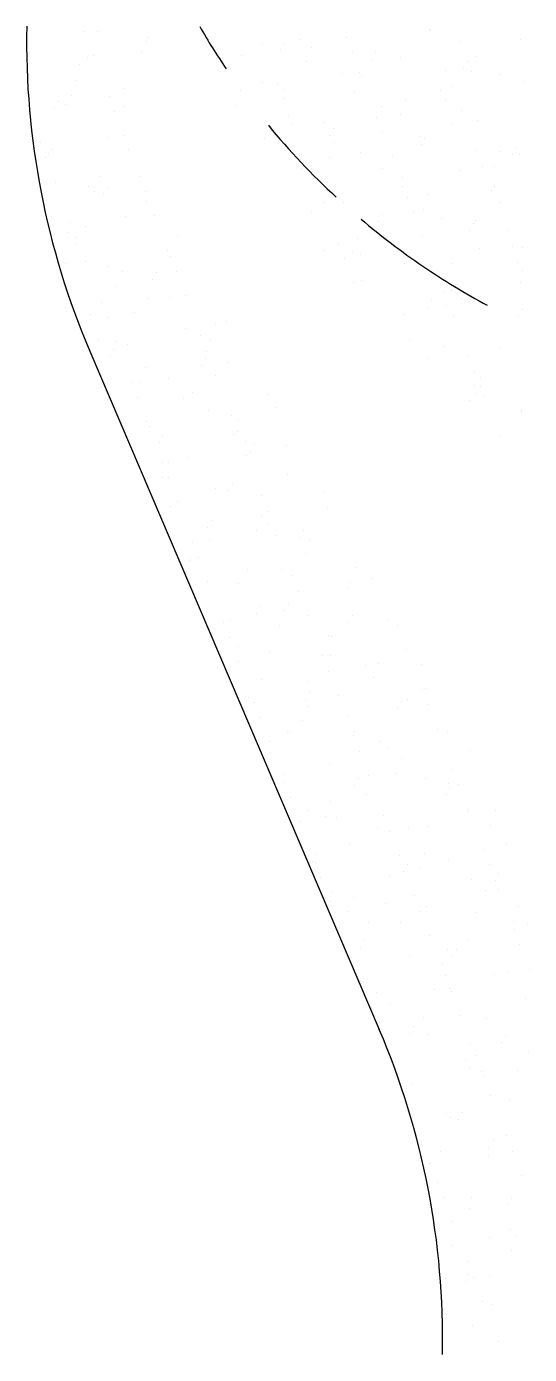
# Model space of a CAD drawing. Extents: x -1836 to 8857, y -4220 to 3051.
# Drawn here: x 8251.36 to 8265.59, y -571.05 to -533.46 of the extents above; entities that cross this region are included whole.
import ezdxf

# ---------------------------------------------------------------- set-up
doc = ezdxf.new("R2010")
doc.units = 0
doc.header["$MEASUREMENT"] = 0
doc.layers.get('0').update_dxf_attribs({"linetype": 'CONTINUOUS'})
doc.layers.add('25', color=2, linetype='CONTINUOUS')

# ---------------------------------------------------------------- blocks, each defined once
blk = doc.blocks.new('*X72')
at = {"color": 0}
for p, q in [((4973.911, 2583.745), (4973.911, 2583.745)), ((4975.228, 2583.53), (4975.228, 2583.53)), ((4977.424, 2582.861), (4977.424, 2582.861)), ((4974.806, 2582.828), (4974.806, 2582.828)), ((4977.189, 2582.82), (4977.189, 2582.82)), ((4977.374, 2582.651), (4977.374, 2582.651)), ((4974.096, 2582.261), (4974.096, 2582.261)), ((4977.21, 2582.267), (4977.21, 2582.267)), ((4980.324, 2582.273), (4980.324, 2582.273)), ((4981.03, 2582.093), (4981.03, 2582.093)), ((4973.517, 2581.839), (4973.517, 2581.839)), ((4974.183, 2581.942), (4974.183, 2581.942)), ((4974.367, 2581.773), (4974.367, 2581.773)), ((4974.518, 2581.993), (4974.518, 2581.993)), ((4976.075, 2581.826), (4976.075, 2581.826)), ((4977.525, 2581.632), (4977.525, 2581.632)), ((4977.632, 2581.998), (4977.632, 2581.998)), ((4978.244, 2581.854), (4978.244, 2581.854)), ((4978.338, 2581.739), (4978.338, 2581.739)), ((4978.776, 2581.924), (4978.776, 2581.924)), ((4979.696, 2581.917), (4979.696, 2581.917)), ((4980.217, 2581.986), (4980.217, 2581.986)), ((4980.746, 2582.004), (4980.746, 2582.004)), ((4981.393, 2581.957), (4981.393, 2581.957)), ((4982.245, 2581.82), (4982.245, 2581.82)), ((4982.429, 2581.651), (4982.429, 2581.651)), ((4974.313, 2581.209), (4974.313, 2581.209)), ((4974.833, 2581.277), (4974.833, 2581.277)), ((4975.646, 2581.384), (4975.646, 2581.384)), ((4977.004, 2581.563), (4977.004, 2581.563)), ((4972.922, 2581.02), (4972.922, 2581.02)), ((4972.954, 2581.03), (4972.954, 2581.03)), ((4974.869, 2580.901), (4974.869, 2580.901)), ((4975.237, 2580.976), (4975.237, 2580.976)), ((4976.036, 2581.026), (4976.036, 2581.026)), ((4977.487, 2580.934), (4977.487, 2580.934)), ((4979.15, 2581.031), (4979.15, 2581.031)), ((4979.239, 2580.942), (4979.239, 2580.942)), ((4979.423, 2580.773), (4979.423, 2580.773)), ((4980.045, 2580.922), (4980.045, 2580.922)), ((4973.58, 2579.912), (4973.58, 2579.912)), ((4976.233, 2580.064), (4976.233, 2580.064)), ((4978.839, 2579.997), (4978.839, 2579.997)), ((4980.293, 2579.976), (4980.293, 2579.976)), ((4974.904, 2579.757), (4974.904, 2579.757)), ((4975.325, 2579.489), (4975.325, 2579.489)), ((4976.138, 2579.899), (4976.138, 2579.899)), ((4976.417, 2579.895), (4976.417, 2579.895)), ((4978.018, 2579.763), (4978.018, 2579.763)), ((4978.44, 2579.494), (4978.44, 2579.494)), ((4973.227, 2579.187), (4973.227, 2579.187)), ((4977.287, 2579.098), (4977.287, 2579.098)), ((4977.926, 2579.095), (4977.926, 2579.095)), ((4978.447, 2579.164), (4978.447, 2579.164)), ((4979.26, 2579.271), (4979.26, 2579.271)), ((4973.411, 2579.018), (4973.411, 2579.018)), ((4974.932, 2578.974), (4974.932, 2578.974)), ((4975.235, 2578.741), (4975.235, 2578.741)), ((4975.755, 2578.809), (4975.755, 2578.809)), ((4976.568, 2578.916), (4976.568, 2578.916)), ((4977.55, 2579.008), (4977.55, 2579.008)), ((4972.543, 2578.387), (4972.543, 2578.387)), ((4973.063, 2578.455), (4973.063, 2578.455)), ((4973.729, 2578.516), (4973.729, 2578.516)), ((4973.876, 2578.562), (4973.876, 2578.562)), ((4976.844, 2578.522), (4976.844, 2578.522)), ((4973.643, 2577.985), (4973.643, 2577.985)), ((4974.281, 2578.22), (4974.281, 2578.22)), ((4976.201, 2577.973), (4976.201, 2577.973)), ((4978.282, 2578.186), (4978.282, 2578.186)), ((4978.467, 2578.017), (4978.467, 2578.017)), ((4978.902, 2578.07), (4978.902, 2578.07)), ((4972.597, 2577.248), (4972.597, 2577.248)), ((4973.019, 2576.979), (4973.019, 2576.979)), ((4974.995, 2577.047), (4974.995, 2577.047)), ((4975.276, 2577.308), (4975.276, 2577.308)), ((4975.461, 2577.14), (4975.461, 2577.14)), ((4975.711, 2577.253), (4975.711, 2577.253)), ((4976.133, 2576.985), (4976.133, 2576.985)), ((4977.613, 2577.081), (4977.613, 2577.081)), ((4972.294, 2576.95), (4972.294, 2576.95)), ((4972.27, 2576.431), (4972.27, 2576.431)), ((4972.454, 2576.262), (4972.454, 2576.262)), ((4976.157, 2576.273), (4976.157, 2576.273)), ((4976.331, 2576.342), (4976.331, 2576.342)), ((4972.107, 2575.74), (4972.107, 2575.74)), ((4973.465, 2575.919), (4973.465, 2575.919)), ((4973.706, 2576.058), (4973.706, 2576.058)), ((4973.985, 2575.987), (4973.985, 2575.987)), ((4974.537, 2576.012), (4974.537, 2576.012)), ((4974.798, 2576.094), (4974.798, 2576.094)), ((4973.324, 2575.465), (4973.324, 2575.465)), ((4972.357, 2575.023), (4972.357, 2575.023))]:
    blk.add_line(p, q, dxfattribs=at)
blk = doc.blocks.new('*X70')
at = {"color": 0}
for p, q in [((4998.625, 2577.403), (4998.625, 2577.403)), ((5001.242, 2577.436), (5001.242, 2577.436)), ((4995.461, 2576.974), (4995.461, 2576.974)), ((4997.51, 2577.293), (4997.51, 2577.293)), ((4997.932, 2577.024), (4997.932, 2577.024)), ((5000.624, 2577.299), (5000.624, 2577.299)), ((5001.046, 2577.03), (5001.046, 2577.03)), ((5001.305, 2576.995), (5001.305, 2576.995)), ((5001.825, 2577.063), (5001.825, 2577.063)), ((5002.638, 2577.17), (5002.638, 2577.17)), ((4998.613, 2576.64), (4998.613, 2576.64)), ((4999.133, 2576.709), (4999.133, 2576.709)), ((4999.462, 2576.94), (4999.462, 2576.94)), ((4999.646, 2576.771), (4999.646, 2576.771)), ((4999.946, 2576.816), (4999.946, 2576.816)), ((5003.522, 2576.852), (5003.522, 2576.852)), ((4994.718, 2576.38), (4994.718, 2576.38)), ((4995.921, 2576.286), (4995.921, 2576.286)), ((4996.441, 2576.355), (4996.441, 2576.355)), ((4997.254, 2576.462), (4997.254, 2576.462)), ((4997.336, 2576.413), (4997.336, 2576.413)), ((4999.894, 2576.401), (4999.894, 2576.401)), ((5002.595, 2576.498), (5002.595, 2576.498)), ((5005.212, 2576.532), (5005.212, 2576.532)), ((4991.871, 2575.753), (4991.871, 2575.753)), ((4992.454, 2576.097), (4992.454, 2576.097)), ((4993.222, 2576.046), (4993.222, 2576.046)), ((4993.229, 2575.932), (4993.229, 2575.932)), ((4993.75, 2576), (4993.75, 2576)), ((4994.563, 2576.107), (4994.563, 2576.107)), ((4996.336, 2576.051), (4996.336, 2576.051)), ((4996.456, 2576.062), (4996.456, 2576.062)), ((4996.64, 2575.893), (4996.64, 2575.893)), ((4999.45, 2576.057), (4999.45, 2576.057)), ((5000.516, 2575.974), (5000.516, 2575.974)), ((5002.564, 2576.063), (5002.564, 2576.063)), ((5004.518, 2575.94), (5004.518, 2575.94)), ((5004.702, 2575.771), (5004.702, 2575.771)), ((5005.678, 2576.068), (5005.678, 2576.068)), ((4990.811, 2575.357), (4990.811, 2575.357)), ((4991.058, 2575.646), (4991.058, 2575.646)), ((4993.429, 2575.391), (4993.429, 2575.391)), ((4995.987, 2575.378), (4995.987, 2575.378)), ((4998.688, 2575.476), (4998.688, 2575.476)), ((5001.305, 2575.509), (5001.305, 2575.509)), ((5003.863, 2575.497), (5003.863, 2575.497)), ((5006.564, 2575.594), (5006.564, 2575.594)), ((5008.131, 2575.304), (5008.131, 2575.304)), ((5008.944, 2575.411), (5008.944, 2575.411)), ((4989.448, 2575.219), (4989.448, 2575.219)), ((4993.45, 2575.185), (4993.45, 2575.185)), ((4993.634, 2575.016), (4993.634, 2575.016)), ((4997.51, 2575.096), (4997.51, 2575.096)), ((5001.512, 2575.062), (5001.512, 2575.062)), ((5001.696, 2574.893), (5001.696, 2574.893)), ((5004.918, 2574.881), (5004.918, 2574.881)), ((5005.439, 2574.95), (5005.439, 2574.95)), ((5005.572, 2574.973), (5005.572, 2574.973)), ((5006.252, 2575.057), (5006.252, 2575.057)), ((5007.61, 2575.236), (5007.61, 2575.236)), ((5009.573, 2574.939), (5009.573, 2574.939)), ((4988.976, 2574.772), (4988.976, 2574.772)), ((4989.397, 2574.503), (4989.397, 2574.503)), ((4992.09, 2574.777), (4992.09, 2574.777)), ((4992.511, 2574.509), (4992.511, 2574.509)), ((4994.781, 2574.453), (4994.781, 2574.453)), ((4995.204, 2574.783), (4995.204, 2574.783)), ((4995.626, 2574.514), (4995.626, 2574.514)), ((4997.399, 2574.487), (4997.399, 2574.487)), ((4998.318, 2574.789), (4998.318, 2574.789)), ((4998.74, 2574.52), (4998.74, 2574.52)), ((4999.957, 2574.474), (4999.957, 2574.474)), ((5001.432, 2574.794), (5001.432, 2574.794)), ((5001.854, 2574.526), (5001.854, 2574.526)), ((5002.227, 2574.527), (5002.227, 2574.527)), ((5002.658, 2574.572), (5002.658, 2574.572)), ((5002.747, 2574.596), (5002.747, 2574.596)), ((5003.56, 2574.703), (5003.56, 2574.703)), ((5004.546, 2574.8), (5004.546, 2574.8)), ((5004.968, 2574.531), (5004.968, 2574.531)), ((5005.275, 2574.605), (5005.275, 2574.605)), ((5007.66, 2574.806), (5007.66, 2574.806)), ((5007.833, 2574.593), (5007.833, 2574.593)), ((5008.082, 2574.537), (5008.082, 2574.537)), ((5009.758, 2574.77), (5009.758, 2574.77)), ((5010.534, 2574.69), (5010.534, 2574.69)), ((5010.775, 2574.811), (5010.775, 2574.811)), ((5011.196, 2574.543), (5011.196, 2574.543)), ((4986.442, 2574.341), (4986.442, 2574.341)), ((4986.904, 2574.335), (4986.904, 2574.335)), ((4989.522, 2574.368), (4989.522, 2574.368)), ((4990.444, 2574.307), (4990.444, 2574.307)), ((4990.628, 2574.138), (4990.628, 2574.138)), ((4992.08, 2574.356), (4992.08, 2574.356)), ((4994.504, 2574.219), (4994.504, 2574.219)), ((4998.505, 2574.184), (4998.505, 2574.184)), ((4998.69, 2574.015), (4998.69, 2574.015)), ((4999.535, 2574.173), (4999.535, 2574.173)), ((5000.055, 2574.241), (5000.055, 2574.241)), ((5000.868, 2574.348), (5000.868, 2574.348)), ((5002.566, 2574.096), (5002.566, 2574.096)), ((5006.567, 2574.061), (5006.567, 2574.061)), ((4995.485, 2573.639), (4995.485, 2573.639)), ((4996.843, 2573.818), (4996.843, 2573.818)), ((4997.363, 2573.887), (4997.363, 2573.887)), ((4998.176, 2573.994), (4998.176, 2573.994)), ((5006.627, 2573.667), (5006.627, 2573.667)), ((5006.752, 2573.893), (5006.752, 2573.893)), ((5009.245, 2573.701), (5009.245, 2573.701)), ((5010.628, 2573.973), (5010.628, 2573.973)), ((5011.803, 2573.689), (5011.803, 2573.689)), ((4982.998, 2573.312), (4982.998, 2573.312)), ((4983.436, 2573.464), (4983.436, 2573.464)), ((4984.687, 2573.525), (4984.687, 2573.525)), ((4985.615, 2573.346), (4985.615, 2573.346)), ((4987.437, 2573.429), (4987.437, 2573.429)), ((4987.622, 2573.26), (4987.622, 2573.26)), ((4987.801, 2573.53), (4987.801, 2573.53)), ((4988.173, 2573.333), (4988.173, 2573.333)), ((4990.874, 2573.431), (4990.874, 2573.431)), ((4990.915, 2573.536), (4990.915, 2573.536)), ((4991.498, 2573.341), (4991.498, 2573.341)), ((4991.98, 2573.178), (4991.98, 2573.178)), ((4992.793, 2573.285), (4992.793, 2573.285)), ((4993.492, 2573.464), (4993.492, 2573.464)), ((4994.029, 2573.542), (4994.029, 2573.542)), ((4994.151, 2573.464), (4994.151, 2573.464)), ((4994.672, 2573.532), (4994.672, 2573.532)), ((4995.499, 2573.307), (4995.499, 2573.307)), ((4996.05, 2573.452), (4996.05, 2573.452)), ((4997.144, 2573.547), (4997.144, 2573.547)), ((4998.751, 2573.549), (4998.751, 2573.549)), ((4999.56, 2573.218), (4999.56, 2573.218)), ((5000.258, 2573.553), (5000.258, 2573.553)), ((5001.368, 2573.582), (5001.368, 2573.582)), ((5003.372, 2573.559), (5003.372, 2573.559)), ((5003.561, 2573.184), (5003.561, 2573.184)), ((5003.926, 2573.57), (5003.926, 2573.57)), ((5006.486, 2573.564), (5006.486, 2573.564)), ((5009.6, 2573.57), (5009.6, 2573.57)), ((5011.744, 2573.191), (5011.744, 2573.191)), ((5012.557, 2573.298), (5012.557, 2573.298)), ((5012.714, 2573.576), (5012.714, 2573.576)), ((5013.916, 2573.477), (5013.916, 2573.477)), ((4988.768, 2572.755), (4988.768, 2572.755)), ((4989.288, 2572.824), (4989.288, 2572.824)), ((4990.101, 2572.931), (4990.101, 2572.931)), ((4991.459, 2573.11), (4991.459, 2573.11)), ((4995.684, 2573.138), (4995.684, 2573.138)), ((5003.746, 2573.015), (5003.746, 2573.015)), ((5007.622, 2573.095), (5007.622, 2573.095)), ((5008.532, 2572.768), (5008.532, 2572.768)), ((5009.053, 2572.837), (5009.053, 2572.837)), ((5009.866, 2572.944), (5009.866, 2572.944)), ((5010.597, 2572.763), (5010.597, 2572.763)), ((5011.224, 2573.122), (5011.224, 2573.122)), ((5011.623, 2573.061), (5011.623, 2573.061)), ((5011.807, 2572.892), (5011.807, 2572.892)), ((5013.215, 2572.797), (5013.215, 2572.797)), ((4980.43, 2572.586), (4980.43, 2572.586)), ((4984.431, 2572.552), (4984.431, 2572.552)), ((4984.616, 2572.383), (4984.616, 2572.383)), ((4986.076, 2572.401), (4986.076, 2572.401)), ((4986.596, 2572.469), (4986.596, 2572.469)), ((4986.967, 2572.408), (4986.967, 2572.408)), ((4987.409, 2572.576), (4987.409, 2572.576)), ((4988.492, 2572.463), (4988.492, 2572.463)), ((4989.585, 2572.441), (4989.585, 2572.441)), ((4992.143, 2572.429), (4992.143, 2572.429)), ((4992.493, 2572.429), (4992.493, 2572.429)), ((4994.844, 2572.526), (4994.844, 2572.526)), ((4996.554, 2572.34), (4996.554, 2572.34)), ((4997.462, 2572.56), (4997.462, 2572.56)), ((5000.02, 2572.547), (5000.02, 2572.547)), ((5002.721, 2572.645), (5002.721, 2572.645)), ((5005.338, 2572.678), (5005.338, 2572.678)), ((5005.84, 2572.414), (5005.84, 2572.414)), ((5006.361, 2572.482), (5006.361, 2572.482)), ((5007.174, 2572.589), (5007.174, 2572.589)), ((5007.896, 2572.666), (5007.896, 2572.666)), ((4971.098, 2572.234), (4971.098, 2572.234)), ((4971.214, 2572.171), (4971.214, 2572.171)), ((4971.52, 2571.965), (4971.52, 2571.965)), ((4980.441, 2572.251), (4980.441, 2572.251)), ((4980.862, 2571.982), (4980.862, 2571.982)), ((4981.708, 2572.323), (4981.708, 2572.323)), ((4983.384, 2572.046), (4983.384, 2572.046)), ((4983.555, 2572.256), (4983.555, 2572.256)), ((4983.905, 2572.115), (4983.905, 2572.115)), ((4983.977, 2571.988), (4983.977, 2571.988)), ((4984.267, 2572.311), (4984.267, 2572.311)), ((4984.718, 2572.222), (4984.718, 2572.222)), ((4986.669, 2572.262), (4986.669, 2572.262)), ((4987.091, 2571.993), (4987.091, 2571.993)), ((4989.783, 2572.268), (4989.783, 2572.268)), ((4990.205, 2571.999), (4990.205, 2571.999)), ((4992.678, 2572.26), (4992.678, 2572.26)), ((4992.897, 2572.273), (4992.897, 2572.273)), ((4993.319, 2572.005), (4993.319, 2572.005)), ((4996.011, 2572.279), (4996.011, 2572.279)), ((4996.433, 2572.01), (4996.433, 2572.01)), ((4999.126, 2572.285), (4999.126, 2572.285)), ((4999.547, 2572.016), (4999.547, 2572.016)), ((5000.555, 2572.306), (5000.555, 2572.306)), ((5000.739, 2572.137), (5000.739, 2572.137)), ((5002.24, 2572.29), (5002.24, 2572.29)), ((5002.661, 2572.022), (5002.661, 2572.022)), ((5003.149, 2572.059), (5003.149, 2572.059)), ((5003.669, 2572.128), (5003.669, 2572.128)), ((5004.482, 2572.235), (5004.482, 2572.235)), ((5011.582, 2572.307), (5011.582, 2572.307)), ((5012.677, 2572.095), (5012.677, 2572.095)), ((4977.424, 2571.708), (4977.424, 2571.708)), ((4979.334, 2571.513), (4979.334, 2571.513)), ((4980.692, 2571.692), (4980.692, 2571.692)), ((4981.213, 2571.761), (4981.213, 2571.761)), ((4981.425, 2571.674), (4981.425, 2571.674)), ((4981.61, 2571.505), (4981.61, 2571.505)), ((4982.026, 2571.868), (4982.026, 2571.868)), ((4985.486, 2571.586), (4985.486, 2571.586)), ((4989.487, 2571.551), (4989.487, 2571.551)), ((4990.937, 2571.504), (4990.937, 2571.504)), ((4993.555, 2571.537), (4993.555, 2571.537)), ((4996.113, 2571.525), (4996.113, 2571.525)), ((4998.814, 2571.622), (4998.814, 2571.622)), ((4999.098, 2571.526), (4999.098, 2571.526)), ((5000.457, 2571.705), (5000.457, 2571.705)), ((5000.977, 2571.773), (5000.977, 2571.773)), ((5001.79, 2571.88), (5001.79, 2571.88)), ((4972.483, 2571.17), (4972.483, 2571.17)), ((4976.642, 2571.159), (4976.642, 2571.159)), ((4977.802, 2571.3), (4977.802, 2571.3)), ((4978.001, 2571.338), (4978.001, 2571.338)), ((4978.521, 2571.406), (4978.521, 2571.406)), ((4980.36, 2571.288), (4980.36, 2571.288)), ((4983.061, 2571.385), (4983.061, 2571.385)), ((4985.678, 2571.419), (4985.678, 2571.419)), ((4988.236, 2571.406), (4988.236, 2571.406)), ((4989.671, 2571.382), (4989.671, 2571.382)), ((4993.548, 2571.463), (4993.548, 2571.463)), ((4995.594, 2571.065), (4995.594, 2571.065)), ((4996.407, 2571.172), (4996.407, 2571.172)), ((4997.549, 2571.428), (4997.549, 2571.428)), ((4997.733, 2571.259), (4997.733, 2571.259)), ((4997.765, 2571.35), (4997.765, 2571.35)), ((4998.285, 2571.419), (4998.285, 2571.419)), ((4970.542, 2570.75), (4970.542, 2570.75)), ((4973.038, 2570.998), (4973.038, 2570.998)), ((4973.138, 2570.697), (4973.138, 2570.697)), ((4973.951, 2570.804), (4973.951, 2570.804)), ((4974.418, 2570.831), (4974.418, 2570.831)), ((4975.309, 2570.983), (4975.309, 2570.983)), ((4975.829, 2571.052), (4975.829, 2571.052)), ((4976.152, 2571.004), (4976.152, 2571.004)), ((4978.419, 2570.796), (4978.419, 2570.796)), ((4979.266, 2571.009), (4979.266, 2571.009)), ((4982.381, 2571.015), (4982.381, 2571.015)), ((4982.48, 2570.708), (4982.48, 2570.708)), ((4985.495, 2571.021), (4985.495, 2571.021)), ((4986.481, 2570.674), (4986.481, 2570.674)), ((4988.609, 2571.026), (4988.609, 2571.026)), ((4991.723, 2571.032), (4991.723, 2571.032)), ((4992.381, 2570.642), (4992.381, 2570.642)), ((4992.902, 2570.71), (4992.902, 2570.71)), ((4993.715, 2570.817), (4993.715, 2570.817)), ((4994.837, 2571.038), (4994.837, 2571.038)), ((4995.073, 2570.996), (4995.073, 2570.996)), ((4970.446, 2570.343), (4970.446, 2570.343)), ((4971.259, 2570.45), (4971.259, 2570.45)), ((4971.277, 2570.244), (4971.277, 2570.244)), ((4972.617, 2570.629), (4972.617, 2570.629)), ((4973.895, 2570.278), (4973.895, 2570.278)), ((4976.453, 2570.265), (4976.453, 2570.265)), ((4978.603, 2570.627), (4978.603, 2570.627)), ((4979.154, 2570.363), (4979.154, 2570.363)), ((4981.771, 2570.396), (4981.771, 2570.396)), ((4984.33, 2570.384), (4984.33, 2570.384)), ((4986.665, 2570.505), (4986.665, 2570.505)), ((4987.03, 2570.481), (4987.03, 2570.481)), ((4989.648, 2570.514), (4989.648, 2570.514)), ((4989.69, 2570.287), (4989.69, 2570.287)), ((4990.21, 2570.356), (4990.21, 2570.356)), ((4990.541, 2570.585), (4990.541, 2570.585)), ((4991.023, 2570.463), (4991.023, 2570.463)), ((4992.206, 2570.502), (4992.206, 2570.502)), ((4971.411, 2569.953), (4971.411, 2569.953)), ((4975.413, 2569.919), (4975.413, 2569.919)), ((4979.473, 2569.83), (4979.473, 2569.83)), ((4986.998, 2569.933), (4986.998, 2569.933)), ((4987.518, 2570.002), (4987.518, 2570.002)), ((4988.331, 2570.109), (4988.331, 2570.109)), ((4971.906, 2569.73), (4971.906, 2569.73)), ((4972.328, 2569.461), (4972.328, 2569.461)), ((4975.02, 2569.735), (4975.02, 2569.735)), ((4975.442, 2569.467), (4975.442, 2569.467)), ((4975.597, 2569.75), (4975.597, 2569.75)), ((4978.134, 2569.741), (4978.134, 2569.741)), ((4978.556, 2569.472), (4978.556, 2569.472)), ((4981.248, 2569.747), (4981.248, 2569.747)), ((4981.67, 2569.478), (4981.67, 2569.478)), ((4982.948, 2569.4), (4982.948, 2569.4)), ((4983.124, 2569.458), (4983.124, 2569.458)), ((4983.475, 2569.796), (4983.475, 2569.796)), ((4983.659, 2569.627), (4983.659, 2569.627)), ((4984.306, 2569.579), (4984.306, 2569.579)), ((4984.363, 2569.752), (4984.363, 2569.752)), ((4984.784, 2569.484), (4984.784, 2569.484)), ((4984.827, 2569.647), (4984.827, 2569.647)), ((4985.64, 2569.754), (4985.64, 2569.754)), ((4985.741, 2569.492), (4985.741, 2569.492)), ((4987.477, 2569.758), (4987.477, 2569.758)), ((4987.535, 2569.707), (4987.535, 2569.707)), ((4987.898, 2569.489), (4987.898, 2569.489)), ((4972.407, 2569.041), (4972.407, 2569.041)), ((4972.546, 2569.243), (4972.546, 2569.243)), ((4975.247, 2569.34), (4975.247, 2569.34)), ((4977.865, 2569.373), (4977.865, 2569.373)), ((4980.256, 2569.045), (4980.256, 2569.045)), ((4980.423, 2569.361), (4980.423, 2569.361)), ((4981.614, 2569.224), (4981.614, 2569.224)), ((4982.135, 2569.293), (4982.135, 2569.293)), ((4972.591, 2568.872), (4972.591, 2568.872)), ((4976.467, 2568.953), (4976.467, 2568.953)), ((4976.751, 2568.584), (4976.751, 2568.584)), ((4977.564, 2568.691), (4977.564, 2568.691)), ((4978.923, 2568.87), (4978.923, 2568.87)), ((4979.443, 2568.938), (4979.443, 2568.938)), ((4980.469, 2568.918), (4980.469, 2568.918)), ((4980.653, 2568.749), (4980.653, 2568.749)), ((4970.732, 2568.488), (4970.732, 2568.488)), ((4971.34, 2568.317), (4971.34, 2568.317)), ((4973.539, 2568.161), (4973.539, 2568.161)), ((4973.846, 2568.494), (4973.846, 2568.494)), ((4973.958, 2568.351), (4973.958, 2568.351)), ((4974.06, 2568.23), (4974.06, 2568.23)), ((4974.873, 2568.337), (4974.873, 2568.337)), ((4976.231, 2568.515), (4976.231, 2568.515)), ((4976.516, 2568.339), (4976.516, 2568.339)), ((4976.96, 2568.5), (4976.96, 2568.5)), ((4979.217, 2568.436), (4979.217, 2568.436)), ((4980.074, 2568.505), (4980.074, 2568.505)), ((4981.834, 2568.469), (4981.834, 2568.469)), ((4973.461, 2568.075), (4973.461, 2568.075)), ((4977.463, 2568.04), (4977.463, 2568.04)), ((4977.647, 2567.872), (4977.647, 2567.872))]:
    blk.add_line(p, q, dxfattribs=at)
blk = doc.blocks.new('*X73')
at = {"color": 0}
for p, q in [((4996.22, 2586.073), (4996.22, 2586.073)), ((4997.276, 2586.208), (4997.276, 2586.208)), ((4993.114, 2585.025), (4993.114, 2585.025)), ((4994.27, 2585.33), (4994.27, 2585.33)), ((4994.454, 2585.161), (4994.454, 2585.161)), ((4991.973, 2584.8), (4991.973, 2584.8)), ((4991.263, 2584.453), (4991.263, 2584.453)), ((4991.448, 2584.284), (4991.448, 2584.284)), ((4992.395, 2584.531), (4992.395, 2584.531)), ((4989.207, 2584.002), (4989.207, 2584.002)), ((4991.765, 2583.99), (4991.765, 2583.99)), ((4987.685, 2583.552), (4987.685, 2583.552)), ((4988.257, 2583.575), (4988.257, 2583.575)), ((4988.442, 2583.406), (4988.442, 2583.406)), ((4990.463, 2583.335), (4990.463, 2583.335)), ((4990.799, 2583.558), (4990.799, 2583.558)), ((4990.984, 2583.403), (4990.984, 2583.403)), ((4987.771, 2582.981), (4987.771, 2582.981)), ((4987.858, 2582.967), (4987.858, 2582.967)), ((4988.292, 2583.049), (4988.292, 2583.049)), ((4989.105, 2583.156), (4989.105, 2583.156)), ((4990.559, 2583.065), (4990.559, 2583.065)), ((4985.436, 2582.528), (4985.436, 2582.528)), ((4985.6, 2582.695), (4985.6, 2582.695)), ((4986.413, 2582.802), (4986.413, 2582.802)), ((4989.312, 2582.609), (4989.312, 2582.609)), ((4986.553, 2582.284), (4986.553, 2582.284)), ((4986.652, 2582.042), (4986.652, 2582.042)), ((4986.974, 2582.015), (4986.974, 2582.015)), ((4986.305, 2581.731), (4986.305, 2581.731)), ((4983.299, 2580.853), (4983.299, 2580.853)), ((4985.363, 2581.053), (4985.363, 2581.053)), ((4985.378, 2581.043), (4985.378, 2581.043)), ((4981.456, 2580.03), (4981.456, 2580.03)), ((4984.015, 2580.018), (4984.015, 2580.018)), ((4984.295, 2579.941), (4984.295, 2579.941)), ((4984.643, 2579.98), (4984.643, 2579.98)), ((4986.002, 2580.158), (4986.002, 2580.158)), ((4981.132, 2579.769), (4981.132, 2579.769)), ((4981.139, 2579.518), (4981.139, 2579.518)), ((4981.554, 2579.5), (4981.554, 2579.5)), ((4981.952, 2579.625), (4981.952, 2579.625)), ((4983.31, 2579.804), (4983.31, 2579.804)), ((4983.83, 2579.873), (4983.83, 2579.873)), ((4984.246, 2579.774), (4984.246, 2579.774)), ((4984.479, 2579.773), (4984.479, 2579.773)), ((4984.668, 2579.506), (4984.668, 2579.506)), ((4981.289, 2579.064), (4981.289, 2579.064)), ((4982.809, 2579.093), (4982.809, 2579.093)), ((4980.108, 2578.995), (4980.108, 2578.995)), ((4981.473, 2578.895), (4981.473, 2578.895)), ((4979.958, 2578.527), (4979.958, 2578.527)), ((4983.072, 2578.533), (4983.072, 2578.533)), ((4981.519, 2578.103), (4981.519, 2578.103)), ((4982.343, 2578.098), (4982.343, 2578.098)), ((4978.826, 2577.259), (4978.826, 2577.259)), ((4979.247, 2576.99), (4979.247, 2576.99)), ((4979.337, 2577.22), (4979.337, 2577.22)), ((4980.171, 2577.068), (4980.171, 2577.068)), ((4978.848, 2576.628), (4978.848, 2576.628)), ((4979.369, 2576.696), (4979.369, 2576.696)), ((4980.182, 2576.803), (4980.182, 2576.803)), ((4976.677, 2576.342), (4976.677, 2576.342)), ((4977.49, 2576.449), (4977.49, 2576.449)), ((4978.965, 2576.143), (4978.965, 2576.143)), ((4976.264, 2576.046), (4976.264, 2576.046)), ((4977.651, 2576.017), (4977.651, 2576.017)), ((4975.058, 2575.121), (4975.058, 2575.121)), ((4973.405, 2574.744), (4973.405, 2574.744)), ((4973.827, 2574.475), (4973.827, 2574.475))]:
    blk.add_line(p, q, dxfattribs=at)

msp = doc.modelspace()

# ---------------------------------------------------------------- linework, layer by layer
at = {"layer": '25'}
msp.add_line((8253.147, -542.654), (8261.342, -561.855), dxfattribs=at)
for centre, radius, start, end in [((8273.672, -533.895), 22.315, 178.8702, 203.1121), ((8274.311, -522.979), 20.877, 210.1448, 214.0345), ((8274.311, -522.979), 20.877, 219.4967, 227.1831), ((8274.311, -522.979), 20.877, 229.7636, 235.7948), ((8274.311, -522.979), 20.877, 235.7948, 241.6576), ((8240.818, -570.615), 22.315, 358.8702, 23.1121)]:
    msp.add_arc(centre, radius, start, end, dxfattribs=at)

# ---------------------------------------------------------------- block references
at = {"xscale": 0.8926176953227974, "yscale": 0.8926176953218601, "zscale": 0.8926176953232006, "rotation": 283.4102422975774}
for name in ['*X72', '*X70', '*X73']:
    msp.add_blockref(name, (4992.246, 3250.027), dxfattribs=at)

doc.saveas('drawing.dxf')
